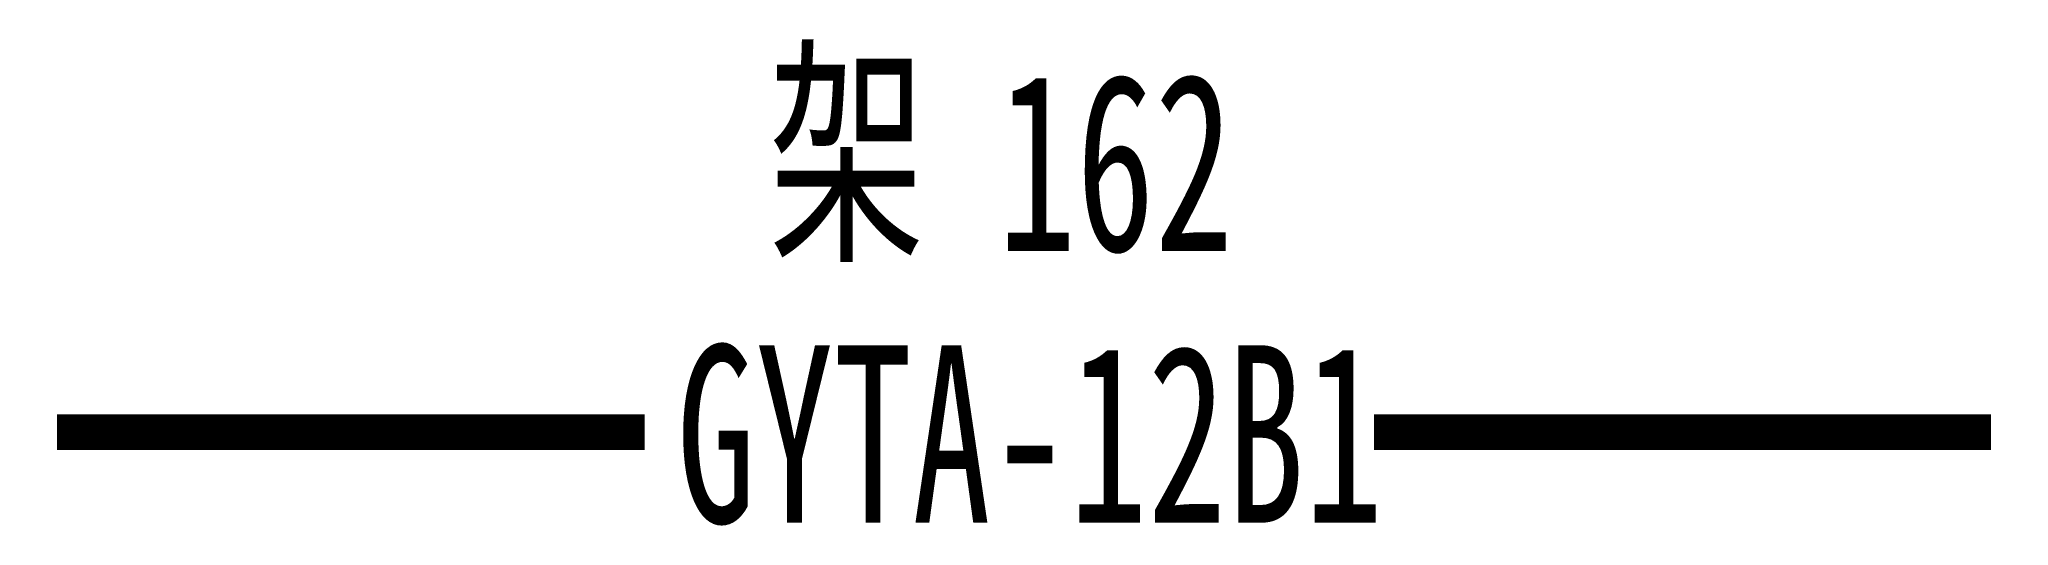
# Model space of a CAD drawing. Header units: millimetres. Extents: x 8503 to 17511, y -15089 to -6869.
# Drawn here: x 17482.76 to 17510.5, y -15089.36 to -15082.51 of the extents above.
import ezdxf
from ezdxf.enums import TextEntityAlignment as Align

# ---------------------------------------------------------------- set-up
doc = ezdxf.new("R2010")
doc.units = ezdxf.units.MM
doc.styles.add('粗宋', font='', dxfattribs={"width": 0.75})
doc.styles.get('粗宋').set_extended_font_data('SimSun')

msp = doc.modelspace()

# ---------------------------------------------------------------- linework, layer by layer
at = {"color": 3, "const_width": 0.5}
for points in [[(17483.015, -15088.038), (17491.292, -15088.038)], [(17501.565, -15088.038), (17510.253, -15088.038)]]:
    msp.add_lwpolyline(points, dxfattribs=at)

# ---------------------------------------------------------------- texts
at = {"style": '粗宋', "width": 0.65}
for s, p in [('架', (17494.139, -15084.116)), ('162', (17497.921, -15084.235)), ('GYTA-12B1', (17496.717, -15088.064))]:
    msp.add_text(s, height=2.5, dxfattribs=at).set_placement(p, align=Align.MIDDLE_CENTER)

doc.saveas('drawing.dxf')
